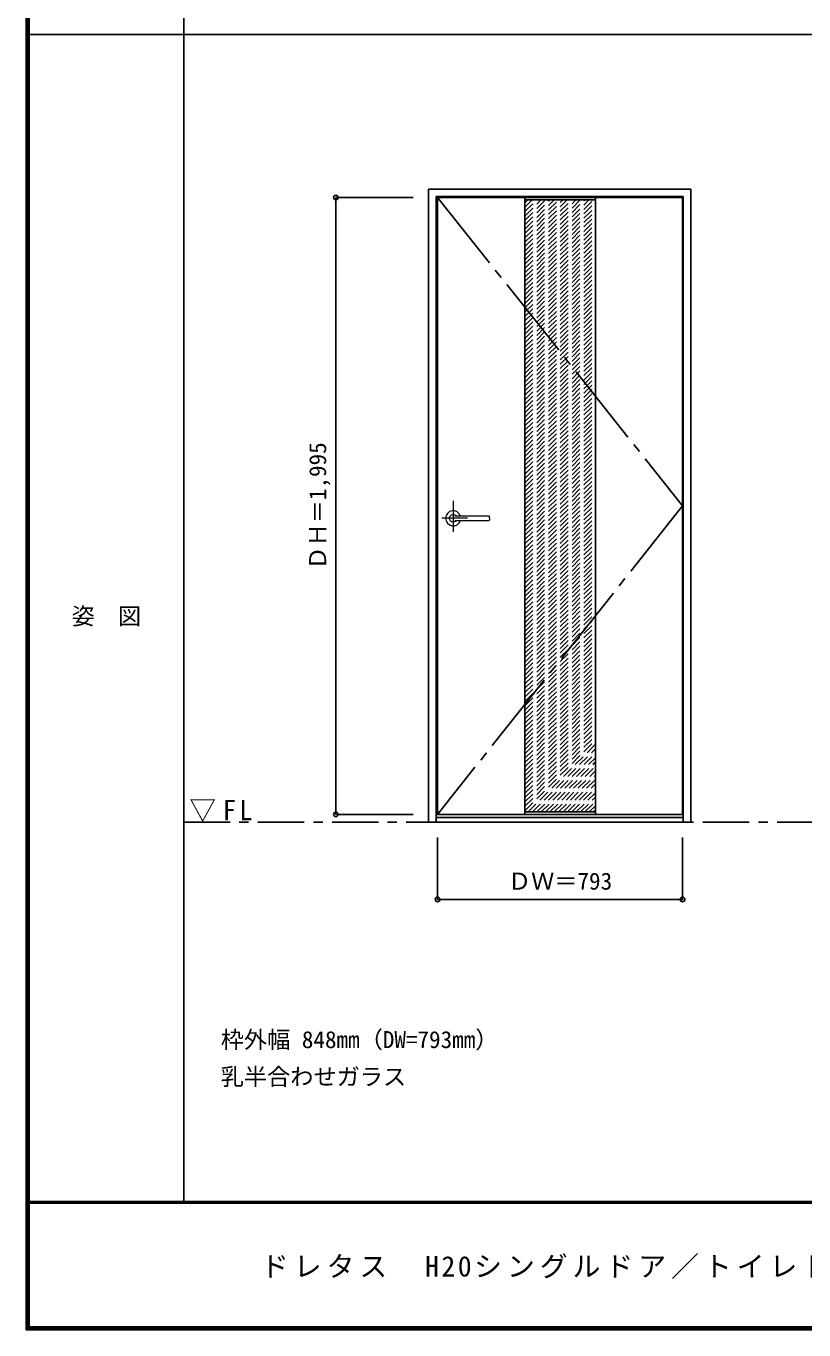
# Model space of a CAD drawing. Units: millimetres, scale not verified. Extents: x -6000 to 5700, y -4307 to 4260.
# Drawn here: x -6000 to -3483, y -4205 to 12 of the extents above; entities that cross this region are included whole.
import ezdxf
from ezdxf.enums import TextEntityAlignment as Align

# ---------------------------------------------------------------- set-up
doc = ezdxf.new("R2010")
doc.units = ezdxf.units.MM
doc.header["$LTSCALE"] = 30
doc.header["$PDMODE"] = 32
doc.header["$PDSIZE"] = 15
for name, pattern in [('CHAIN1', [8, 5, -1, 1, -1]), ('CHAIN2', [12, 9, -1, 1, -1]), ('DASHED1', [1.8, 1.2, -0.6])]:
    doc.linetypes.add(name, pattern=pattern)
for name, color, linetype in [('0-2_扉', 3, 'Continuous'), ('0-3_仕上げ', 3, 'Continuous'), ('0-4_枠', 3, 'Continuous'), ('0-7', 7, 'CHAIN2'), ('0-A_文字', 7, 'Continuous'), ('0-B_寸法', 7, 'Continuous'), ('0-C_ハッチ', 4, 'DASHED1'), ('F-1_枠', 6, 'Continuous'), ('F-A_文字', 7, 'Continuous')]:
    doc.layers.add(name, color=color, linetype=linetype)
doc.layers.add('0-5_レバー', color=7, linetype='Continuous', lineweight=18)
doc.styles.add('ＭＳ ゴシック', font='')
doc.styles.get('ＭＳ ゴシック').set_extended_font_data('MS Gothic')

msp = doc.modelspace()

# ---------------------------------------------------------------- linework, layer by layer
at = {"layer": '0-2_扉'}
for p, q in [((-4668.4, -542.5), (-3875.4, -542.5)), ((-4668.4, -2537.5), (-4668.4, -542.5)), ((-3875.4, -2537.5), (-3875.4, -542.5)), ((-4668.4, -2537.5), (-3875.4, -2537.5))]:
    msp.add_line(p, q, dxfattribs=at)
at = {"layer": '0-3_仕上げ'}
for p, q in [((-4385.9, -542.5), (-4385.9, -2537.5)), ((-4157.9, -542.5), (-4157.9, -2537.5))]:
    msp.add_line(p, q, dxfattribs=at)
at = {"layer": '0-3_仕上げ', "color": 7}
for p, q in [((-4385.9, -550.5), (-4157.9, -550.5)), ((-4385.9, -2529.5), (-4157.9, -2529.5))]:
    msp.add_line(p, q, dxfattribs=at)
at = {"layer": '0-4_枠'}
for p, q in [((-4697.4, -515.5), (-3849.4, -515.5)), ((-4697.4, -2562.5), (-4697.4, -515.5)), ((-4673.4, -539.5), (-3873.4, -539.5)), ((-4673.4, -2562.5), (-4673.4, -539.5)), ((-3873.4, -2562.5), (-3873.4, -539.5)), ((-3849.4, -2562.5), (-3849.4, -515.5)), ((-4697.4, -2562.5), (-3849.4, -2562.5)), ((-4673.4, -2547.5), (-3873.4, -2547.5))]:
    msp.add_line(p, q, dxfattribs=at)
at = {"layer": '0-5_レバー', "color": 4, "linetype": 'CHAIN1'}
for p, q in [((-4617.9, -1523.54), (-4617.9, -1623.39)), ((-4571.1, -1580), (-4654.12, -1580))]:
    msp.add_line(p, q, dxfattribs=at)
at = {"layer": '0-5_レバー'}
for q in [(-4500.9, -1574.51), (-4500.9, -1585.5)]:
    msp.add_line((-4500.9, -1580), q, dxfattribs=at)
for points in [[(-4607.94, -1573.01), (-4608.71, -1572.22), (-4610.68, -1570.85), (-4612.92, -1569.84), (-4615.36, -1569.21), (-4617.9, -1569), (-4620.44, -1569.21), (-4622.87, -1569.84), (-4625.12, -1570.85), (-4627.09, -1572.22), (-4628.71, -1573.89), (-4629.91, -1575.79), (-4630.65, -1577.85), (-4630.9, -1580), (-4630.65, -1582.15), (-4629.91, -1584.21), (-4628.71, -1586.11), (-4627.09, -1587.78), (-4625.12, -1589.15), (-4622.87, -1590.16), (-4620.44, -1590.79), (-4617.9, -1591), (-4615.36, -1590.79), (-4612.92, -1590.16), (-4610.68, -1589.15), (-4608.71, -1587.78), (-4607.94, -1586.99)], [(-4502.4, -1573), (-4512.13, -1573), (-4522.31, -1573), (-4531.91, -1573), (-4540.9, -1573), (-4549.31, -1573), (-4557.12, -1573), (-4563.94, -1573), (-4570.24, -1573), (-4576, -1573), (-4581.25, -1573), (-4586.04, -1573), (-4590.69, -1573), (-4594.9, -1573), (-4598.65, -1573), (-4600.65, -1573), (-4602.5, -1573), (-4604.51, -1573.01), (-4606.92, -1573.01), (-4608.41, -1573.01), (-4609.95, -1573.01), (-4611.47, -1573.01), (-4612.57, -1573.01), (-4613.03, -1573.01), (-4613.03, -1573.02)], [(-4612.88, -1586.99), (-4612.75, -1586.99), (-4612.31, -1586.99), (-4611.59, -1586.99), (-4610.57, -1586.99), (-4609.31, -1586.99), (-4607.96, -1586.99), (-4605.1, -1586.99), (-4602.12, -1587), (-4599.1, -1587), (-4596.06, -1587), (-4592.99, -1587), (-4589.91, -1587), (-4585.91, -1587), (-4581.5, -1587), (-4576.53, -1587), (-4571, -1587), (-4564.91, -1587), (-4558.26, -1587), (-4551.05, -1587), (-4542.46, -1587), (-4533.2, -1587), (-4523.26, -1587), (-4512.65, -1587), (-4502.4, -1587)], [(-4502.4, -1573), (-4511.48, -1573), (-4511.88, -1573)]]:
    msp.add_lwpolyline(points, dxfattribs=at)
for centre, radius, start, end in [((-4617.9, -1580), 24.55, 16.59952, 343.36736), ((-4502.4, -1574.5), 1.5, 0.00847, 89.9163), ((-4502.4, -1574.5), 1.5, 360, 90.17419), ((-4502.4, -1585.5), 1.5, 270.16419, 0), ((-4502.4, -1585.5), 1.5, 269.91059, 359.99153)]:
    msp.add_arc(centre, radius, start, end, dxfattribs=at)
at = {"layer": '0-7'}
msp.add_lwpolyline([(-4668.4, -542.5), (-3875.4, -1540), (-4668.4, -2537.5)], dxfattribs=at)
at = {"layer": '0-B_寸法', "color": 4}
for p, q in [((-4997.4, -542.5), (-4747.4, -542.5)), ((-4997.4, -542.5), (-4997.4, -2537.5)), ((-4997.4, -2537.5), (-4747.4, -2537.5)), ((-4668.4, -2812.5), (-4668.4, -2612.5)), ((-3875.4, -2812.5), (-3875.4, -2612.5)), ((-4668.4, -2812.5), (-3875.4, -2812.5))]:
    msp.add_line(p, q, dxfattribs=at)
at = {"layer": '0-B_寸法'}
for p in [(-4997.4, -542.5), (-4997.4, -2537.5), (-4668.4, -2812.5), (-3875.4, -2812.5)]:
    msp.add_point(p, dxfattribs=at)
at = {"layer": '0-C_ハッチ'}
for p, q in [((-4385.9, -772.07), (-4164.33, -550.5)), ((-4385.9, -757.93), (-4178.47, -550.5)), ((-4385.9, -743.79), (-4192.61, -550.5)), ((-4385.9, -729.65), (-4206.75, -550.5)), ((-4385.9, -715.5), (-4220.9, -550.5)), ((-4385.9, -701.36), (-4235.04, -550.5)), ((-4385.9, -687.22), (-4249.18, -550.5)), ((-4385.9, -673.08), (-4263.32, -550.5)), ((-4385.9, -658.94), (-4277.46, -550.5)), ((-4385.9, -644.79), (-4291.61, -550.5)), ((-4385.9, -630.65), (-4305.75, -550.5)), ((-4385.9, -616.51), (-4319.89, -550.5)), ((-4385.9, -602.37), (-4334.03, -550.5)), ((-4385.9, -588.23), (-4348.17, -550.5)), ((-4385.9, -574.08), (-4362.32, -550.5)), ((-4385.9, -559.94), (-4376.46, -550.5)), ((-4385.9, -786.22), (-4157.9, -558.22)), ((-4385.9, -800.36), (-4157.9, -572.36)), ((-4385.9, -814.5), (-4157.9, -586.5)), ((-4385.9, -828.64), (-4157.9, -600.64)), ((-4385.9, -842.78), (-4157.9, -614.78)), ((-4385.9, -856.93), (-4157.9, -628.93)), ((-4385.9, -871.07), (-4157.9, -643.07)), ((-4385.9, -885.21), (-4157.9, -657.21)), ((-4385.9, -899.35), (-4157.9, -671.35)), ((-4385.9, -913.49), (-4157.9, -685.49)), ((-4385.9, -927.64), (-4157.9, -699.64)), ((-4385.9, -941.78), (-4157.9, -713.78)), ((-4385.9, -955.92), (-4157.9, -727.92)), ((-4385.9, -970.06), (-4157.9, -742.06)), ((-4385.9, -984.21), (-4157.9, -756.21)), ((-4385.9, -998.35), (-4157.9, -770.35)), ((-4385.9, -1012.49), (-4157.9, -784.49)), ((-4385.9, -1026.63), (-4157.9, -798.63)), ((-4385.9, -1040.77), (-4157.9, -812.77)), ((-4385.9, -1054.92), (-4157.9, -826.92)), ((-4385.9, -1069.06), (-4157.9, -841.06)), ((-4385.9, -1083.2), (-4157.9, -855.2)), ((-4385.9, -1097.34), (-4157.9, -869.34)), ((-4385.9, -1111.48), (-4157.9, -883.48)), ((-4385.9, -1125.63), (-4157.9, -897.63)), ((-4385.9, -1139.77), (-4157.9, -911.77)), ((-4385.9, -1153.91), (-4157.9, -925.91)), ((-4385.9, -1168.05), (-4157.9, -940.05)), ((-4385.9, -1182.2), (-4157.9, -954.2)), ((-4385.9, -1196.34), (-4157.9, -968.34)), ((-4385.9, -1210.48), (-4157.9, -982.48)), ((-4385.9, -1224.62), (-4157.9, -996.62)), ((-4385.9, -1238.76), (-4157.9, -1010.76)), ((-4385.9, -1252.91), (-4157.9, -1024.91)), ((-4385.9, -1267.05), (-4157.9, -1039.05)), ((-4385.9, -1281.19), (-4157.9, -1053.19)), ((-4385.9, -1295.33), (-4157.9, -1067.33)), ((-4385.9, -1309.47), (-4157.9, -1081.47)), ((-4385.9, -1323.62), (-4157.9, -1095.62)), ((-4385.9, -1337.76), (-4157.9, -1109.76)), ((-4385.9, -1351.9), (-4157.9, -1123.9)), ((-4385.9, -1366.04), (-4157.9, -1138.04)), ((-4385.9, -1380.19), (-4157.9, -1152.19)), ((-4385.9, -1394.33), (-4157.9, -1166.33)), ((-4385.9, -1408.47), (-4157.9, -1180.47)), ((-4385.9, -1422.61), (-4157.9, -1194.61)), ((-4385.9, -1436.75), (-4157.9, -1208.75)), ((-4385.9, -1450.9), (-4157.9, -1222.9)), ((-4385.9, -1465.04), (-4157.9, -1237.04)), ((-4385.9, -1479.18), (-4157.9, -1251.18)), ((-4385.9, -1493.32), (-4157.9, -1265.32)), ((-4385.9, -1507.46), (-4157.9, -1279.46)), ((-4385.9, -1521.61), (-4157.9, -1293.61)), ((-4385.9, -1535.75), (-4157.9, -1307.75)), ((-4385.9, -1549.89), (-4157.9, -1321.89)), ((-4385.9, -1564.03), (-4157.9, -1336.03)), ((-4385.9, -1578.17), (-4157.9, -1350.17)), ((-4385.9, -1592.32), (-4157.9, -1364.32)), ((-4385.9, -1606.46), (-4157.9, -1378.46)), ((-4385.9, -1620.6), (-4157.9, -1392.6)), ((-4385.9, -1634.74), (-4157.9, -1406.74)), ((-4385.9, -1648.89), (-4157.9, -1420.89)), ((-4385.9, -1663.03), (-4157.9, -1435.03)), ((-4385.9, -1677.17), (-4157.9, -1449.17)), ((-4385.9, -1691.31), (-4157.9, -1463.31)), ((-4385.9, -1705.45), (-4157.9, -1477.45)), ((-4385.9, -1719.6), (-4157.9, -1491.6)), ((-4385.9, -1733.74), (-4157.9, -1505.74)), ((-4385.9, -1747.88), (-4157.9, -1519.88)), ((-4385.9, -1762.02), (-4157.9, -1534.02)), ((-4385.9, -1776.16), (-4157.9, -1548.16)), ((-4385.9, -1790.31), (-4157.9, -1562.31)), ((-4385.9, -1804.45), (-4157.9, -1576.45)), ((-4385.9, -1818.59), (-4157.9, -1590.59)), ((-4385.9, -1832.73), (-4157.9, -1604.73)), ((-4385.9, -1846.88), (-4157.9, -1618.88)), ((-4385.9, -1861.02), (-4157.9, -1633.02)), ((-4385.9, -1875.16), (-4157.9, -1647.16)), ((-4385.9, -1889.3), (-4157.9, -1661.3)), ((-4385.9, -1903.44), (-4157.9, -1675.44)), ((-4385.9, -1917.59), (-4157.9, -1689.59)), ((-4385.9, -1931.73), (-4157.9, -1703.73)), ((-4385.9, -1945.87), (-4157.9, -1717.87)), ((-4385.9, -1960.01), (-4157.9, -1732.01)), ((-4385.9, -1974.15), (-4157.9, -1746.15)), ((-4385.9, -1988.3), (-4157.9, -1760.3)), ((-4385.9, -2002.44), (-4157.9, -1774.44)), ((-4385.9, -2016.58), (-4157.9, -1788.58)), ((-4385.9, -2030.72), (-4157.9, -1802.72)), ((-4385.9, -2044.87), (-4157.9, -1816.87)), ((-4385.9, -2059.01), (-4157.9, -1831.01)), ((-4385.9, -2073.15), (-4157.9, -1845.15)), ((-4385.9, -2087.29), (-4157.9, -1859.29)), ((-4385.9, -2101.43), (-4157.9, -1873.43)), ((-4385.9, -2115.58), (-4157.9, -1887.58)), ((-4385.9, -2129.72), (-4157.9, -1901.72)), ((-4385.9, -2143.86), (-4157.9, -1915.86)), ((-4385.9, -2158), (-4157.9, -1930)), ((-4385.9, -2172.14), (-4157.9, -1944.14)), ((-4385.9, -2186.29), (-4157.9, -1958.29)), ((-4385.9, -2200.43), (-4157.9, -1972.43)), ((-4385.9, -2214.57), (-4157.9, -1986.57)), ((-4385.9, -2228.71), (-4157.9, -2000.71)), ((-4385.9, -2242.86), (-4157.9, -2014.86)), ((-4385.9, -2257), (-4157.9, -2029)), ((-4385.9, -2271.14), (-4157.9, -2043.14)), ((-4385.9, -2285.28), (-4157.9, -2057.28)), ((-4385.9, -2299.42), (-4157.9, -2071.42)), ((-4385.9, -2313.57), (-4157.9, -2085.57)), ((-4385.9, -2327.71), (-4157.9, -2099.71)), ((-4385.9, -2341.85), (-4157.9, -2113.85)), ((-4385.9, -2355.99), (-4157.9, -2127.99)), ((-4385.9, -2370.13), (-4157.9, -2142.13)), ((-4385.9, -2384.28), (-4157.9, -2156.28)), ((-4385.9, -2398.42), (-4157.9, -2170.42)), ((-4385.9, -2412.56), (-4157.9, -2184.56)), ((-4385.9, -2426.7), (-4157.9, -2198.7)), ((-4385.9, -2440.85), (-4157.9, -2212.85)), ((-4385.9, -2454.99), (-4157.9, -2226.99)), ((-4385.9, -2469.13), (-4157.9, -2241.13)), ((-4385.9, -2483.27), (-4157.9, -2255.27)), ((-4385.9, -2497.41), (-4157.9, -2269.41)), ((-4385.9, -2511.56), (-4157.9, -2283.56)), ((-4385.9, -2525.7), (-4157.9, -2297.7)), ((-4375.56, -2529.5), (-4157.9, -2311.84)), ((-4361.42, -2529.5), (-4157.9, -2325.98)), ((-4347.28, -2529.5), (-4157.9, -2340.12)), ((-4333.13, -2529.5), (-4157.9, -2354.27)), ((-4318.99, -2529.5), (-4157.9, -2368.41)), ((-4304.85, -2529.5), (-4157.9, -2382.55)), ((-4290.71, -2529.5), (-4157.9, -2396.69)), ((-4276.56, -2529.5), (-4157.9, -2410.84)), ((-4262.42, -2529.5), (-4157.9, -2424.98)), ((-4248.28, -2529.5), (-4157.9, -2439.12)), ((-4234.14, -2529.5), (-4157.9, -2453.26)), ((-4220, -2529.5), (-4157.9, -2467.4)), ((-4205.85, -2529.5), (-4157.9, -2481.55)), ((-4191.71, -2529.5), (-4157.9, -2495.69)), ((-4177.57, -2529.5), (-4157.9, -2509.83)), ((-4163.43, -2529.5), (-4157.9, -2523.97))]:
    msp.add_line(p, q, dxfattribs=at)
at = {"layer": 'F-1_枠'}
for p, q in [((-6000, 4175), (-6000, -4205)), ((-5995, 4175), (-5995, -4205)), ((-5990, 4175), (-5990, -4205)), ((-5490, 4175), (-5490, -3790)), ((-6000, -15.5), (5700, -15.5)), ((5700, -3790), (-6000, -3790)), ((5700, -3795), (-6000, -3795)), ((5700, -4195), (-6000, -4195)), ((5700, -4200), (-6000, -4200)), ((5700, -4205), (-6000, -4205))]:
    msp.add_line(p, q, dxfattribs=at)
at = {"layer": 'F-1_枠', "color": 7, "linetype": 'CHAIN1'}
msp.add_line((-5490, -2562.5), (3436.4, -2562.5), dxfattribs=at)

# ---------------------------------------------------------------- texts
at = {"layer": '0-A_文字', "style": 'ＭＳ ゴシック'}
for s, p in [('枠外幅 848mm（DW=793mm）', (-5370, -3310)), ('乳半合わせガラス', (-5370, -3430))]:
    msp.add_text(s, height=54.99, dxfattribs=at).set_placement(p, align=Align.BOTTOM_LEFT)
at = {"layer": '0-B_寸法', "style": 'ＭＳ ゴシック'}
msp.add_text('ＤＨ＝1,995', height=54.99, rotation=90, dxfattribs=at).set_placement((-5012.4, -1746.25), align=Align.BOTTOM_LEFT)
msp.add_text('ＤＷ＝793', height=54.99, dxfattribs=at).set_placement((-4440.65, -2797.5), align=Align.BOTTOM_LEFT)
at = {"layer": 'F-A_文字', "style": 'ＭＳ ゴシック'}
msp.add_text('姿\u3000図', height=54.99, dxfattribs=at).set_placement((-5852.5, -1940.25), align=Align.BOTTOM_LEFT)
at = {"layer": 'F-A_文字', "char_height": 65.98, "attachment_point": 7, "style": 'ＭＳ ゴシック'}
for s, insert in [('\\T1.26;\\W0.95;▽FL', (-5471.25, -2562.5)), ('\\T1.18;ドレタス\u3000H20シングルドア／トイレドア\u3000Ｂ－ＸＡ／ＸＧ', (-5240, -4040))]:
    msp.add_mtext(s, dxfattribs=dict(at, insert=insert))

doc.saveas('drawing.dxf')
